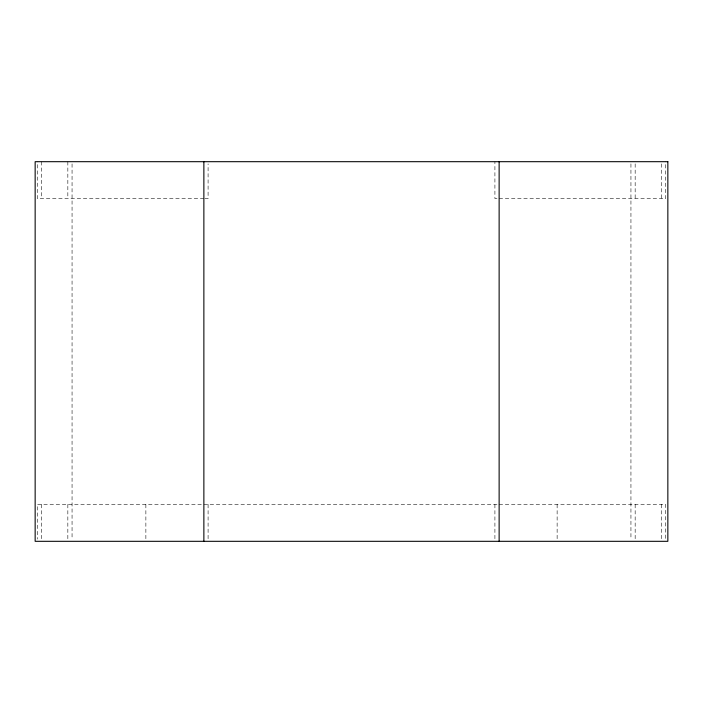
<?xml version="1.0" encoding="UTF-8"?>
<svg xmlns="http://www.w3.org/2000/svg" width="703" height="703" viewBox="0 0 703 703"><rect width="100%" height="100%" fill="white"/><g stroke="black" fill="none" stroke-linecap="round" stroke-linejoin="round"><path stroke-width="0.53" stroke-dasharray="3.52 2.64" d="M203.87 198.597L37.259 198.597L37.259 161.69M204.96 198.597L208.088 198.597L208.088 163.861M497.021 198.597L494.912 198.597L494.912 161.69M499.13 198.597L665.741 198.597L665.741 161.69M497.021 504.403L37.259 504.403L37.259 539.139M499.13 504.403L665.741 504.403L665.741 539.139M661.523 163.861L661.523 198.597M661.523 504.403L661.523 541.31M635.16 163.861L635.16 198.597M635.16 504.403L635.16 541.31M630.942 163.861L630.942 539.139M557.128 504.403L557.128 539.139M494.912 504.403L494.912 539.139M208.088 504.403L208.088 541.31M145.873 504.403L145.873 541.31M72.058 163.861L72.058 539.139M67.84 161.69L67.84 198.597M67.84 504.403L67.84 539.139M41.477 161.69L41.477 198.597M41.477 504.403L41.477 539.139"/><path stroke-width="1.05" d="M499.13 161.69L499.13 541.31M203.87 161.69L203.87 541.31M667.85 161.69L35.15 161.69L35.15 541.31L667.85 541.31L667.85 161.69"/></g></svg>
